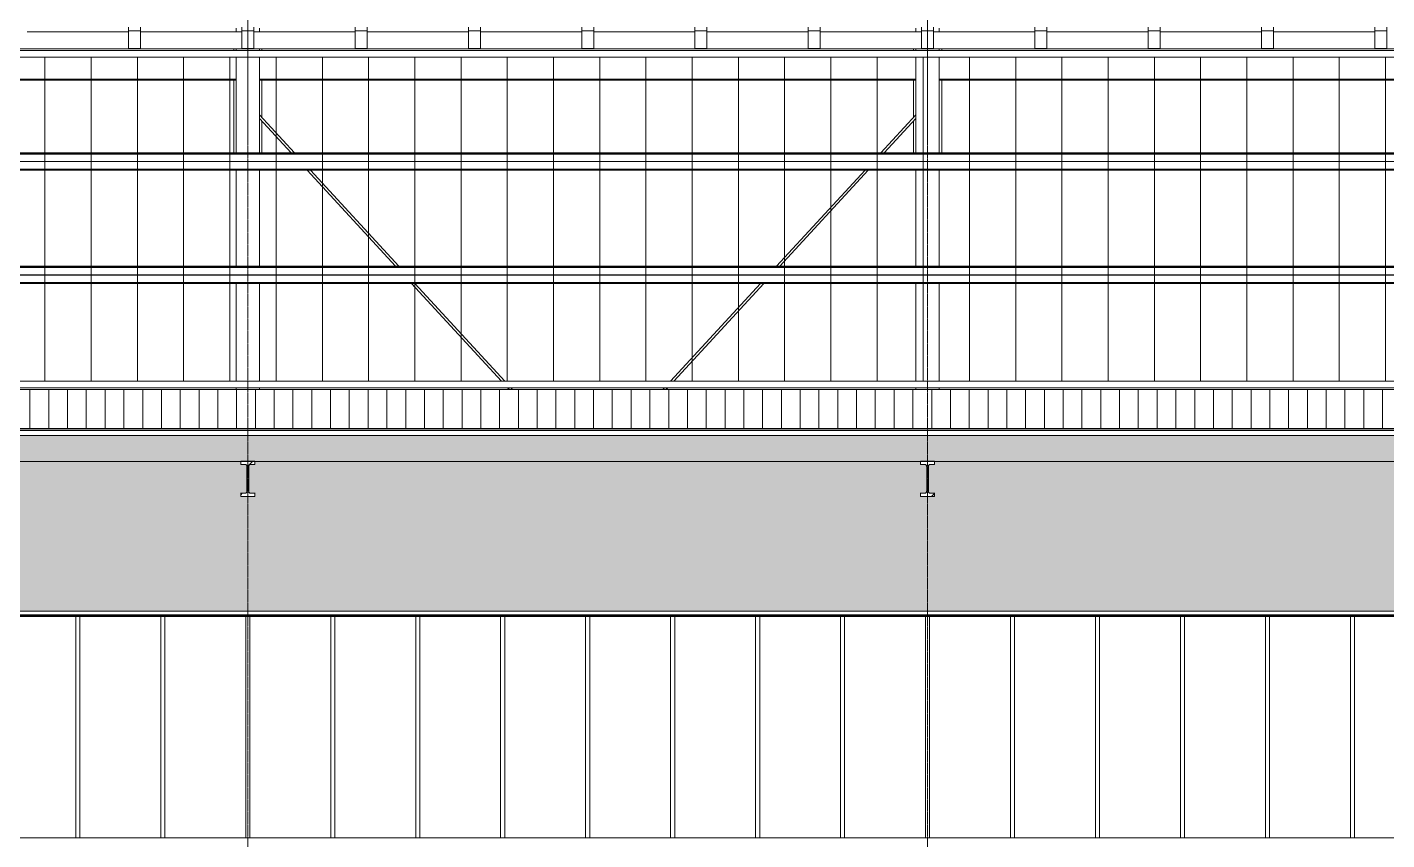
# Model space of a CAD drawing. Header units: inches. Extents: x -23565 to -43, y -324 to 853.
# Drawn here: x -3981 to -3402, y 1 to 347 of the extents above; entities that cross this region are included whole.
import ezdxf

# ---------------------------------------------------------------- set-up
doc = ezdxf.new("R2010")
doc.units = ezdxf.units.IN
doc.header["$MEASUREMENT"] = 0
doc.linetypes.add('Grid Line 1_2_', pattern=[0.875, 0.5, -0.125, 0.125, -0.125])
for name, color, linetype, lineweight in [('A-CLNG', 13, 'Continuous', 13), ('A-CLNG-PATT', 13, 'Continuous', 25), ('A-GLAZ-CURT', 52, 'Continuous', 13), ('A-GLAZ-CWMG', 51, 'Continuous', 13), ('A-ROOF', 132, 'Continuous', 13), ('A-ROOF-PATT', 132, 'Continuous', 13), ('A-WALL', 113, 'Continuous', 13), ('A-WALL-PATT', 111, 'Continuous', 25), ('I-WALL', 2, 'Continuous', 13), ('S-BEAM', 12, 'Continuous', 13), ('S-GRID', 1, 'Continuous', 9)]:
    doc.layers.add(name, color=color, linetype=linetype, lineweight=lineweight)
pattern_1 = [(45, (-5044.515, 67.247), (-19.00703, 19.00703), []), (45, (-5044.515, 96.047), (-19.00703, 19.00703), [])]

# ---------------------------------------------------------------- blocks, each defined once
blk = doc.blocks.new('W-Wide Flange - 1_-3_ deep-V133-Building Section - East_West looking South _ Fieldhouse')
at = {"layer": 'S-BEAM', "lineweight": 9}
h = blk.add_hatch(dxfattribs=at)
h.set_pattern_fill('FP_66', color=8, style=0, pattern_type=2)
h.set_pattern_definition(pattern_1)
h.paths.add_polyline_path([(23372.39, 147.02), (23378.39, 147.02), (23378.39, 148.39), (23376.46, 148.41), (23376.1, 148.58), (23375.85, 148.89), (23375.77, 149.28), (23375.79, 159.98), (23375.96, 160.34), (23376.27, 160.59), (23376.66, 160.68), (23378.39, 160.68), (23378.39, 162.04), (23372.39, 162.04), (23372.39, 160.68), (23374.32, 160.65), (23374.68, 160.48), (23374.93, 160.17), (23375.02, 159.79), (23374.99, 149.08), (23374.82, 148.72), (23374.51, 148.47), (23374.13, 148.39), (23372.39, 148.39)], flags=0)
at = {"layer": 'S-BEAM', "color": 7}
for p, q in [((23378.39, 162.04), (23372.39, 162.04)), ((23372.39, 162.04), (23372.39, 160.68)), ((23372.39, 160.68), (23374.13, 160.68)), ((23375.02, 159.79), (23375.02, 149.28)), ((23375.77, 149.28), (23375.77, 159.79)), ((23376.66, 160.68), (23378.39, 160.68)), ((23378.39, 160.68), (23378.39, 162.04)), ((23374.13, 148.39), (23372.39, 148.39)), ((23372.39, 148.39), (23372.39, 147.02)), ((23372.39, 147.02), (23378.39, 147.02)), ((23378.39, 148.39), (23376.66, 148.39)), ((23378.39, 147.02), (23378.39, 148.39))]:
    blk.add_line(p, q, dxfattribs=at)
at = {"layer": 'S-BEAM', "color": 8, "lineweight": 9}
for p, q in [((23372.39, 148.55), (23372.39, 148.39)), ((23378.39, 148.39), (23378.39, 148.55))]:
    blk.add_line(p, q, dxfattribs=at)
at = {"layer": 'S-BEAM', "color": 7, "flags": 128}
for points in [[(23374.13, 160.68), (23374.32, 160.65), (23374.51, 160.59), (23374.68, 160.48), (23374.82, 160.34), (23374.93, 160.17), (23374.99, 159.98), (23375.02, 159.79)], [(23375.77, 159.79), (23375.79, 159.98), (23375.85, 160.17), (23375.96, 160.34), (23376.1, 160.48), (23376.27, 160.59), (23376.46, 160.65), (23376.66, 160.68)], [(23375.02, 149.28), (23374.99, 149.08), (23374.93, 148.89), (23374.82, 148.72), (23374.68, 148.58), (23374.51, 148.47), (23374.32, 148.41), (23374.13, 148.39)], [(23376.66, 148.39), (23376.46, 148.41), (23376.27, 148.47), (23376.1, 148.58), (23375.96, 148.72), (23375.85, 148.89), (23375.79, 149.08), (23375.77, 149.28)]]:
    blk.add_lwpolyline(points, dxfattribs=at)
blk = doc.blocks.new('W-Wide Flange - 1_-3_ deep-V134-Building Section - East_West looking South _ Fieldhouse')
at = {"layer": 'S-BEAM', "lineweight": 9}
h = blk.add_hatch(dxfattribs=at)
h.set_pattern_fill('FP_66', color=8, style=0, pattern_type=2)
h.set_pattern_definition(pattern_1)
h.paths.add_polyline_path([(23667.89, 147.02), (23667.89, 148.39), (23665.96, 148.41), (23665.6, 148.58), (23665.35, 148.89), (23665.27, 149.28), (23665.29, 159.98), (23665.46, 160.34), (23665.77, 160.59), (23666.16, 160.68), (23667.89, 160.68), (23667.89, 162.04), (23661.89, 162.04), (23661.89, 160.68), (23663.82, 160.65), (23664.18, 160.48), (23664.43, 160.17), (23664.52, 159.79), (23664.49, 149.08), (23664.32, 148.72), (23664.01, 148.47), (23663.63, 148.39), (23661.89, 148.39), (23661.89, 147.02)], flags=0)
at = {"layer": 'S-BEAM', "color": 7}
for p, q in [((23667.89, 162.04), (23661.89, 162.04)), ((23661.89, 162.04), (23661.89, 160.68)), ((23661.89, 160.68), (23663.63, 160.68)), ((23664.52, 159.79), (23664.52, 149.28)), ((23665.27, 149.28), (23665.27, 159.79)), ((23666.16, 160.68), (23667.89, 160.68)), ((23667.89, 160.68), (23667.89, 162.04)), ((23663.63, 148.39), (23661.89, 148.39)), ((23661.89, 148.39), (23661.89, 147.02)), ((23661.89, 147.02), (23667.89, 147.02)), ((23667.89, 148.39), (23666.16, 148.39)), ((23667.89, 147.02), (23667.89, 148.39))]:
    blk.add_line(p, q, dxfattribs=at)
at = {"layer": 'S-BEAM', "color": 8, "lineweight": 9}
for p, q in [((23661.89, 148.55), (23661.89, 148.39)), ((23667.89, 148.39), (23667.89, 148.55))]:
    blk.add_line(p, q, dxfattribs=at)
at = {"layer": 'S-BEAM', "color": 7, "flags": 128}
for points in [[(23663.63, 160.68), (23663.82, 160.65), (23664.01, 160.59), (23664.18, 160.48), (23664.32, 160.34), (23664.43, 160.17), (23664.49, 159.98), (23664.52, 159.79)], [(23665.27, 159.79), (23665.29, 159.98), (23665.35, 160.17), (23665.46, 160.34), (23665.6, 160.48), (23665.77, 160.59), (23665.96, 160.65), (23666.16, 160.68)], [(23664.52, 149.28), (23664.49, 149.08), (23664.43, 148.89), (23664.32, 148.72), (23664.18, 148.58), (23664.01, 148.47), (23663.82, 148.41), (23663.63, 148.39)], [(23666.16, 148.39), (23665.96, 148.41), (23665.77, 148.47), (23665.6, 148.58), (23665.46, 148.72), (23665.35, 148.89), (23665.29, 149.08), (23665.27, 149.28)]]:
    blk.add_lwpolyline(points, dxfattribs=at)
blk = doc.blocks.new('Rectangular Mullion - Profile_Polycarbonate_Upper and left-1767982-Building Section - East_West looking South _ Fieldhouse')
at = {"layer": 'A-GLAZ-CWMG', "color": 8, "lineweight": 9}
for p, q in [((26278.39, 336.84), (22784.14, 336.84)), ((26278.39, 334.09), (22784.14, 334.09))]:
    blk.add_line(p, q, dxfattribs=at)
blk = doc.blocks.new('Rectangular Mullion - Profile_Polycarbonate_Lower-1767983-Building Section - East_West looking South _ Fieldhouse')
at = {"layer": 'A-GLAZ-CWMG', "color": 8, "lineweight": 9}
for p, q in [((22784.14, 196.09), (26269.89, 196.09)), ((22784.14, 193.34), (26269.89, 193.34))]:
    blk.add_line(p, q, dxfattribs=at)
blk = doc.blocks.new('Girt_C - 10_D-1260059-Building Section - East_West looking South _ Fieldhouse')
at = {"layer": 'S-BEAM', "color": 8, "lineweight": 9}
for p, q in [((22806.02, 96.68), (24629.89, 96.68)), ((24629.02, 96.2), (22806.02, 96.2))]:
    blk.add_line(p, q, dxfattribs=at)
blk = doc.blocks.new('W-Wide Flange - W12X22-1533120-Building Section - East_West looking South _ Fieldhouse')
at = {"layer": 'S-BEAM', "color": 10, "lineweight": 9}
for p, q in [((23090.89, 324.71), (23370.39, 324.71)), ((23090.89, 324.29), (23370.39, 324.29)), ((23380.39, 324.71), (23659.89, 324.71)), ((23380.39, 324.29), (23659.89, 324.29)), ((23669.89, 324.71), (23949.39, 324.71)), ((23669.89, 324.29), (23949.39, 324.29))]:
    blk.add_line(p, q, dxfattribs=at)
blk = doc.blocks.new('columns and girder2 - one-V152-Building Section - East_West looking South _ Fieldhouse')
at = {"layer": 'S-BEAM', "color": 8, "lineweight": 9}
for p, q in [((23659.89, 344.87), (23659.89, 346.39)), ((23669.89, 346.39), (23669.89, 344.87)), ((23658.89, 336.84), (23658.89, 337.62)), ((23659.89, 336.84), (23659.89, 337.62)), ((23669.89, 337.62), (23669.89, 336.84)), ((23670.89, 337.62), (23670.89, 336.84)), ((23659.89, 192.49), (23659.89, 193.34)), ((23669.89, 192.49), (23669.89, 193.34)), ((23659.89, 96), (23659.89, 96.2)), ((23669.89, 96), (23669.89, 96.2))]:
    blk.add_line(p, q, dxfattribs=at)
at = {"layer": 'S-BEAM', "color": 10, "lineweight": 9}
for p, q in [((23659.89, 293.29), (23659.89, 334.09)), ((23669.89, 293.29), (23669.89, 334.09)), ((23658.89, 308.31), (23658.89, 324.29)), ((23670.89, 324.29), (23670.89, 293.29)), ((23658.89, 293.29), (23658.89, 306.88)), ((23659.89, 245.04), (23659.89, 285.94)), ((23669.89, 245.04), (23669.89, 285.94)), ((23659.89, 196.09), (23659.89, 237.69)), ((23669.89, 196.09), (23669.89, 237.69))]:
    blk.add_line(p, q, dxfattribs=at)
blk = doc.blocks.new('columns and girder2 - one-V150-Building Section - East_West looking South _ Fieldhouse')
at = {"layer": 'S-BEAM', "color": 8, "lineweight": 9}
for p, q in [((24528.39, 344.87), (24528.39, 346.39)), ((24538.39, 346.39), (24538.39, 344.87)), ((24527.39, 336.84), (24527.39, 337.62)), ((24528.39, 336.84), (24528.39, 337.62)), ((24538.39, 337.62), (24538.39, 336.84)), ((24539.39, 337.62), (24539.39, 336.84)), ((24528.39, 192.49), (24528.39, 193.34)), ((24538.39, 192.49), (24538.39, 193.34)), ((24528.39, 96), (24528.39, 96.2)), ((24538.39, 96), (24538.39, 96.2))]:
    blk.add_line(p, q, dxfattribs=at)
at = {"layer": 'S-BEAM', "color": 10, "lineweight": 9}
for p, q in [((24528.39, 293.29), (24528.39, 334.09)), ((24538.39, 293.29), (24538.39, 334.09)), ((24527.39, 293.29), (24527.39, 324.29)), ((24539.39, 324.29), (24539.39, 308.33)), ((24539.39, 306.86), (24539.39, 293.29)), ((24528.39, 245.04), (24528.39, 285.94)), ((24538.39, 245.04), (24538.39, 285.94)), ((24528.39, 196.09), (24528.39, 237.69)), ((24538.39, 196.09), (24538.39, 237.69))]:
    blk.add_line(p, q, dxfattribs=at)
blk = doc.blocks.new('Girt_Z - 10_D-1732176-Building Section - East_West looking South _ Fieldhouse')
at = {"layer": 'S-BEAM', "color": 10, "lineweight": 9}
for p, q in [((26269.89, 245.04), (22791.39, 245.04)), ((26269.89, 244.96), (22791.39, 244.96)), ((26269.89, 244.51), (22791.39, 244.51)), ((26269.89, 241.37), (22791.39, 241.37)), ((26269.89, 241.3), (22791.39, 241.3)), ((22791.39, 238.17), (26269.89, 238.17)), ((26269.89, 237.69), (22791.39, 237.69))]:
    blk.add_line(p, q, dxfattribs=at)
blk = doc.blocks.new('Girt_Z - 10_D-1241717-Building Section - East_West looking South _ Fieldhouse')
at = {"layer": 'S-BEAM', "color": 10, "lineweight": 9}
for p, q in [((26273.39, 293.29), (22791.39, 293.29)), ((26273.39, 293.21), (22791.39, 293.21)), ((26273.39, 292.76), (22791.39, 292.76)), ((26273.39, 289.62), (22791.39, 289.62)), ((26273.39, 289.55), (22791.39, 289.55)), ((22791.39, 286.42), (26273.39, 286.42)), ((26273.39, 285.94), (22791.39, 285.94))]:
    blk.add_line(p, q, dxfattribs=at)
blk = doc.blocks.new('Dimension Lumber - 5_5 x 7_5 Glulam-1730092-Building Section - East_West looking South _ Fieldhouse')
at = {"layer": 'S-BEAM', "color": 8, "lineweight": 9}
for p, q in [((26267.83, 346.78), (26267.83, 345.28)), ((26272.95, 345.28), (26272.95, 346.78))]:
    blk.add_line(p, q, dxfattribs=at)
at = {"layer": 'S-BEAM', "color": 7}
for p, q in [((26272.95, 345.28), (26267.83, 345.28)), ((26267.83, 345.28), (26267.83, 337.78)), ((26272.95, 337.78), (26272.95, 345.28)), ((26267.83, 337.78), (26272.95, 337.78))]:
    blk.add_line(p, q, dxfattribs=at)
blk = doc.blocks.new('System Panel - Interior Glazing-1220293-Building Section - East_West looking South _ Fieldhouse')
at = {"layer": 'A-GLAZ-CURT', "color": 8, "lineweight": 9}
blk.add_line((24604.89, 96), (24570.45, 96), dxfattribs=at)
blk = doc.blocks.new('Rectangular Mullion - Interior 1_75_ x 4_5_-1179494-Building Section - East_West looking South _ Fieldhouse')
at = {"layer": 'A-GLAZ-CWMG', "color": 8, "lineweight": 9}
blk.add_line((24569.58, 1.75), (24605.77, 1.75), dxfattribs=at)
blk = doc.blocks.new('Rectangular Mullion - Interior 1_75_ x 4_5_-1220290-Building Section - East_West looking South _ Fieldhouse')
at = {"layer": 'A-GLAZ-CWMG', "color": 8, "lineweight": 9}
for p, q in [((24604.89, 96), (24606.64, 96)), ((24604.89, 96), (24604.89, 1.75)), ((24606.64, 96), (24606.64, 1.75)), ((24606.64, 1.75), (24604.89, 1.75))]:
    blk.add_line(p, q, dxfattribs=at)
blk = doc.blocks.new('Round Bar - 1_-V154-Building Section - East_West looking South _ Fieldhouse')
at = {"layer": 'S-BEAM', "color": 10, "lineweight": 9}
for p, q in [((23395.25, 293.29), (23380.39, 309.42)), ((23380.39, 307.94), (23393.89, 293.29)), ((23400.67, 285.94), (23438.36, 245.04)), ((23439.72, 245.04), (23402.03, 285.94)), ((23445.14, 237.69), (23483.48, 196.09)), ((23484.84, 196.09), (23446.5, 237.69))]:
    blk.add_line(p, q, dxfattribs=at)
at = {"layer": 'S-BEAM', "color": 8, "lineweight": 9}
for p, q in [((23486.01, 193.34), (23486.8, 192.49)), ((23488.16, 192.49), (23487.37, 193.34)), ((23575.55, 96.2), (23575.68, 96.05)), ((23577.04, 96.05), (23576.91, 96.2))]:
    blk.add_line(p, q, dxfattribs=at)
blk = doc.blocks.new('Round Bar - 1_-1257174-Building Section - East_West looking South _ Fieldhouse')
at = {"layer": 'S-BEAM', "color": 10, "lineweight": 9}
for p, q in [((24817.89, 309.42), (24803.03, 293.29)), ((24804.39, 293.29), (24817.89, 307.94)), ((24796.25, 285.94), (24758.56, 245.04)), ((24759.92, 245.04), (24797.61, 285.94)), ((24751.78, 237.69), (24713.44, 196.09)), ((24714.8, 196.09), (24753.14, 237.69))]:
    blk.add_line(p, q, dxfattribs=at)
at = {"layer": 'S-BEAM', "color": 8, "lineweight": 9}
for p, q in [((24710.91, 193.34), (24710.13, 192.49)), ((24711.49, 192.49), (24712.27, 193.34)), ((24621.37, 96.2), (24621.24, 96.05)), ((24622.6, 96.05), (24622.73, 96.2))]:
    blk.add_line(p, q, dxfattribs=at)

msp = doc.modelspace()

# ---------------------------------------------------------------- hatches: boundary and pattern name
at = {"layer": 'A-CLNG-PATT', "lineweight": 9}
h = msp.add_hatch(dxfattribs=at)
h.set_pattern_fill('FP_74', color=8, style=0, pattern_type=2)
h.set_pattern_definition([(161.57, (-5043.555, 68.207), (-7.6802237, -0.0009796), [0, -54.643, 6.067, 0]), (18.43, (-5045.475, 68.207), (-7.6802237, 0.0009796), [0, -54.643, 6.067, 0]), (108.43, (-5043.555, 68.207), (3.8382953, -19.2013653), [18.211, -42.499]), (71.57, (-5045.475, 68.207), (3.8382953, 19.2013653), [18.211, -42.499])])
h.paths.add_polyline_path([(-1002.51973, 161.85007), (-990.92876, 161.85007), (-990.92876, 172.98472), (-4463.92876, 172.98472), (-4463.92876, 161.85007), (-1037.07898, 161.85007)], flags=0)
at = {"layer": 'A-ROOF-PATT', "lineweight": 9}
h = msp.add_hatch(dxfattribs=at)
h.set_pattern_fill('FP_70', color=8, style=0, pattern_type=2)
h.set_pattern_definition([(90, (-27262.521, 1105.644), (-16.082, 1e-15), [])])
h.paths.add_polyline_path([(-1002.51973, 175.04895), (-990.92876, 175.04895), (-990.92876, 175.21788), (-4451.67876, 175.21788), (-4451.67876, 175.04895), (-1037.07898, 175.04895)], flags=0)
at = {"layer": 'A-WALL-PATT', "lineweight": 9}
h = msp.add_hatch(dxfattribs=at)
h.set_pattern_fill('FP_75', color=8, style=0, pattern_type=2)
h.set_pattern_definition([(90, (-981.679, 0), (-19.685, 1e-15), [])])
h.paths.add_polyline_path([(-4478.67876, 196.09153), (-992.92876, 196.09153), (-992.92876, 239.59911), (-992.92876, 239.6875), (-992.86626, 248.36288), (-984.42876, 248.36288), (-984.42876, 334.09126), (-4478.67876, 334.09126), (-4478.67876, 232.76792)], flags=0)
h = msp.add_hatch(dxfattribs=at)
h.set_pattern_fill('FP_80', color=8, style=0, pattern_type=2)
h.set_pattern_definition([(90, (-988.189, 0), (-8, 5e-16), [])])
h.paths.add_polyline_path([(-2626.80448, 176), (-990.92876, 176), (-990.92876, 192.49369), (-4476.42976, 192.49369), (-4476.42976, 187.70742), (-4452.17876, 188.71788), (-4452.17876, 186.71614), (-4463.92876, 186.21614), (-4452.17876, 186.21614), (-4452.17876, 176), (-2695.92298, 176)], flags=0)
h.paths.add_polyline_path([(-4476.42976, 185.57548), (-4466.17876, 186.03385), (-4466.17876, 186.13281), (-4476.42976, 185.70568)], flags=0)
h = msp.add_hatch(dxfattribs=at)
h.set_pattern_fill('FP_69', color=8, style=0, pattern_type=2)
h.set_pattern_definition([(90, (-2005.93, 1159.75), (-193, -193), [48, -145]), (180, (-2005.93, 1159.75), (-2e-14, -193), [96, -97]), (270, (-2101.93, 1207.75), (-193, -193), [48, -145]), (180, (-2005.93, 1207.75), (-2e-14, -193), [96, -97]), (270, (-2102.43, 1207.75), (-193, -193), [48, -145]), (180, (-2102.43, 1207.75), (-2e-14, -193), [96, -97]), (90, (-2198.43, 1159.75), (-193, -193), [48, -145]), (180, (-2102.43, 1159.75), (-2e-14, -193), [96, -97]), (90, (-2053.68, 1208), (-193, -193), [48, -145]), (180, (-2005.55, 1208), (-2e-14, -193), [48.125, -144.875]), (180, (-2005.55, 1256), (-2e-14, -193), [48.125, -144.875]), (90, (-2150.18, 1208), (-193, -193), [48, -145]), (180, (-2054.18, 1208), (-2e-14, -193), [96, -97]), (270, (-2054.18, 1256), (-193, -193), [48, -145]), (180, (-2054.18, 1256), (-2e-14, -193), [96, -97]), (180, (-2150.68, 1208), (-2e-14, -193), [48, -145]), (270, (-2150.68, 1256), (-193, -193), [48, -145]), (180, (-2150.68, 1256), (-2e-14, -193), [48, -145]), (90, (-2005.93, 1256.25), (-193, -193), [48, -145]), (180, (-2005.93, 1256.25), (-2e-14, -193), [96, -97]), (270, (-2101.93, 1304.25), (-193, -193), [48, -145]), (180, (-2005.93, 1304.25), (-2e-14, -193), [96, -97]), (270, (-2102.43, 1304.25), (-193, -193), [48, -145]), (180, (-2102.43, 1304.25), (-2e-14, -193), [96, -97]), (90, (-2198.43, 1256.25), (-193, -193), [48, -145]), (180, (-2102.43, 1256.25), (-2e-14, -193), [96, -97]), (90, (-2053.68, 1304.5), (-193, -193), [48, -145]), (180, (-2005.55, 1304.5), (-2e-14, -193), [48.125, -144.875]), (180, (-2005.55, 1352.5), (-2e-14, -193), [48.125, -144.875]), (90, (-2150.18, 1304.5), (-193, -193), [48, -145]), (180, (-2054.18, 1304.5), (-2e-14, -193), [96, -97]), (270, (-2054.18, 1352.5), (-193, -193), [48, -145]), (180, (-2054.18, 1352.5), (-2e-14, -193), [96, -97]), (180, (-2150.68, 1304.5), (-2e-14, -193), [48, -145]), (270, (-2150.68, 1352.5), (-193, -193), [48, -145]), (180, (-2150.68, 1352.5), (-2e-14, -193), [48, -145])])
h.paths.add_polyline_path([(-1954.99126, 0), (-1940.05376, 0), (-1940.05376, 0.25), (-1878.67876, 0.25), (-1878.67876, 96), (-1874.55376, 96), (-1874.55376, 0), (-1780.55376, 0), (-1780.55376, 98.25), (-1700.05376, 98.25), (-1700.05376, 0), (-1607.30376, 0), (-1607.30376, 96), (-1602.55376, 96), (-1602.55376, 16), (-1595.67876, 16), (-1595.67876, 77), (-1547.67876, 77), (-1547.67876, 5), (-1595.67876, 5), (-1595.67876, 15), (-1602.55376, 15), (-1602.55376, 0.25), (-1540.55376, 0.25), (-1540.55376, 0), (-1525.80376, 0), (-1525.80376, 6), (-1525.55376, 6), (-1525.55376, 160.53637), (-1570.71866, 160.48216), (-1570.96562, 160.17221), (-1571.05376, 159.78572), (-1570.9718, 149.0784), (-1570.84148, 148.86986), (-1570.50751, 148.62723), (-1570.16376, 148.55476), (-1568.42876, 148.55476), (-1568.42876, 147.02466), (-1574.42876, 147.02466), (-1574.42876, 148.55476), (-1572.35, 148.62723), (-1572.11859, 148.76723), (-1571.87613, 149.10156), (-1571.80376, 149.30858), (-1571.82607, 159.98394), (-1571.99793, 160.34111), (-1572.3076, 160.53637), (-1860.21866, 160.48216), (-1860.46562, 160.17221), (-1860.55376, 159.78572), (-1860.4718, 149.0784), (-1860.34148, 148.86986), (-1860.00751, 148.62723), (-1859.66376, 148.55476), (-1857.92876, 148.55476), (-1857.92876, 147.02466), (-1863.92876, 147.02466), (-1863.92876, 148.55476), (-1861.85, 148.62723), (-1861.61859, 148.76723), (-1861.37613, 149.10156), (-1861.30376, 149.30858), (-1861.32607, 159.98394), (-1861.49793, 160.34111), (-1861.8076, 160.53637), (-1954.99126, 160.53637), (-1954.99126, 76.52392)], flags=0)
h.paths.add_polyline_path([(-4481.42976, 0), (-4462.80376, 0), (-4462.80376, 150.19619), (-4461.42376, 150.19619), (-4461.42376, 150.46142), (-4459.8388, 150.52092), (-4459.59298, 150.77437), (-4459.53876, 150.71301), (-4459.26556, 150.62326), (-4459.18811, 150.65519), (-4458.89852, 150.4765), (-4458.44473, 150.46142), (-4457.43376, 150.46142), (-4457.42876, 150.19619), (-4456.80376, 150.19619), (-4456.80376, 98.25), (-2632.92876, 98.25527), (-2632.92876, 161.85007), (-2726.42876, 161.85007), (-2726.42876, 160.67649), (-2728.3618, 160.65416), (-2728.71866, 160.48216), (-2728.96562, 160.17221), (-2729.05376, 159.78572), (-2728.9718, 149.0784), (-2728.84148, 148.86986), (-2728.50751, 148.62723), (-2728.16376, 148.55476), (-2726.42876, 148.55476), (-2726.42876, 147.02466), (-2732.42876, 147.02466), (-2732.42876, 148.55476), (-2730.35, 148.62723), (-2730.11859, 148.76723), (-2729.87613, 149.10156), (-2729.80376, 149.30858), (-2729.83177, 160.00023), (-2729.99793, 160.34111), (-2730.3076, 160.58828), (-2730.69376, 160.67649), (-2732.42876, 160.67649), (-2732.42876, 161.85007), (-3015.92876, 161.85007), (-3015.92876, 160.67649), (-3017.8618, 160.65416), (-3018.21866, 160.48216), (-3018.46562, 160.17221), (-3018.55376, 159.78572), (-3018.4718, 149.0784), (-3018.34148, 148.86986), (-3018.00751, 148.62723), (-3017.66376, 148.55476), (-3015.92876, 148.55476), (-3015.92876, 147.02466), (-3021.92876, 147.02466), (-3021.92876, 148.55476), (-3019.85, 148.62723), (-3019.61859, 148.76723), (-3019.37613, 149.10156), (-3019.30376, 149.30858), (-3019.33177, 160.00023), (-3019.49793, 160.34111), (-3019.8076, 160.58828), (-3020.19376, 160.67649), (-3021.92876, 160.67649), (-3021.92876, 161.85007), (-3305.42876, 161.85007), (-3305.42876, 160.67649), (-3307.3618, 160.65416), (-3307.71866, 160.48216), (-3307.96562, 160.17221), (-3308.05376, 159.78572), (-3307.9718, 149.0784), (-3307.84148, 148.86986), (-3307.50751, 148.62723), (-3307.16376, 148.55476), (-3305.42876, 148.55476), (-3305.42876, 147.02466), (-3311.42876, 147.02466), (-3311.42876, 148.55476), (-3309.34966, 148.62737), (-3309.11859, 148.76723), (-3308.87613, 149.10156), (-3308.80376, 149.30858), (-3308.83177, 160.00023), (-3308.99793, 160.34111), (-3309.3076, 160.58828), (-3309.69376, 160.67649), (-3311.42876, 160.67649), (-3311.42876, 161.85007), (-3594.92876, 161.85007), (-3594.92876, 160.67649), (-3596.8618, 160.65416), (-3597.21866, 160.48216), (-3597.46562, 160.17221), (-3597.55376, 159.78572), (-3597.4718, 149.0784), (-3597.34148, 148.86986), (-3597.00751, 148.62723), (-3596.66376, 148.55476), (-3594.92876, 148.55476), (-3594.92876, 147.02466), (-3600.92876, 147.02466), (-3600.92876, 148.55476), (-3598.85, 148.62723), (-3598.61859, 148.76723), (-3598.37613, 149.10156), (-3598.30376, 149.30858), (-3598.33177, 160.00023), (-3598.49793, 160.34111), (-3598.8076, 160.58828), (-3599.19376, 160.67649), (-3600.92876, 160.67649), (-3600.92876, 161.85007), (-3884.42876, 161.85007), (-3884.42876, 160.67649), (-3886.3618, 160.65416), (-3886.71866, 160.48216), (-3886.96562, 160.17221), (-3887.05376, 159.78572), (-3886.9718, 149.0784), (-3886.84148, 148.86986), (-3886.50751, 148.62723), (-3886.16376, 148.55476), (-3884.42876, 148.55476), (-3884.42876, 147.02466), (-3890.42876, 147.02466), (-3890.42876, 148.55476), (-3888.35, 148.62723), (-3888.11859, 148.76723), (-3887.87613, 149.10156), (-3887.80376, 149.30858), (-3887.83177, 160.00023), (-3887.99793, 160.34111), (-3888.3076, 160.58828), (-3888.69376, 160.67649), (-3890.42876, 160.67649), (-3890.42876, 161.85007), (-4173.92876, 161.85007), (-4173.92876, 160.67649), (-4175.8618, 160.65416), (-4176.21866, 160.48216), (-4176.46562, 160.17221), (-4176.55376, 159.78572), (-4176.4718, 149.0784), (-4176.34148, 148.86986), (-4176.00751, 148.62723), (-4175.66376, 148.55476), (-4173.92876, 148.55476), (-4173.92876, 147.02466), (-4179.92876, 147.02466), (-4179.92876, 148.55476), (-4177.85, 148.62723), (-4177.61859, 148.76723), (-4177.37613, 149.10156), (-4177.30376, 149.30858), (-4177.33177, 160.00023), (-4177.49793, 160.34111), (-4177.8076, 160.58828), (-4178.19376, 160.67649), (-4179.92876, 160.67649), (-4179.92876, 161.85007), (-4463.92876, 161.85007), (-4463.92876, 171.97864), (-4466.17876, 171.98258), (-4466.17876, 174.86795), (-4481.42976, 174.17642), (-4481.42976, 76.52392)], flags=0)
h.paths.add_polyline_path([(-2292.49126, 0), (-2152.80376, 0), (-2152.80376, 147.02466), (-2153.42876, 147.02466), (-2153.42876, 148.55476), (-2152.80376, 148.55476), (-2152.80376, 160.67649), (-2153.42876, 160.67649), (-2153.42876, 161.85007), (-2292.49126, 161.85007), (-2292.49126, 25.0556)], flags=0)
h.paths.add_polyline_path([(-2297.36626, 0), (-2297.36626, 104), (-2626.92876, 104), (-2626.92876, 0), (-2419.92876, 0), (-2419.92876, 98.25), (-2343.30376, 98.25), (-2343.30376, 0)], flags=0)
h.paths.add_polyline_path([(-2144.05376, 0), (-2144.05376, 98.25), (-2102.05376, 98.25), (-2102.05376, 0), (-2093.86626, 0), (-2093.86626, 86), (-2092.86626, 86), (-2092.86626, 161.85007), (-2147.42876, 161.85007), (-2147.42876, 160.67649), (-2147.92876, 160.65416), (-2147.92876, 148.55476), (-2147.42876, 148.55476), (-2147.42876, 147.02466), (-2147.92876, 147.02466), (-2147.92876, 0)], flags=0)
h.paths.add_polyline_path([(-1963.97217, 6), (-1959.86626, 6), (-1959.86626, 161.85007), (-2087.99126, 161.85007), (-2087.99126, 86), (-2086.99126, 86), (-2086.99126, 6), (-1968.54946, 6)], flags=0)
h.paths.add_polyline_path([(-1893.30376, 15), (-1893.30376, 16), (-1879.30376, 16), (-1879.30376, 15)], flags=0)
h.paths.add_polyline_path([(-2488.56748, 106.25), (-2297.36626, 106.25), (-2297.36626, 161.85007), (-2436.92876, 161.85007), (-2436.92876, 160.67649), (-2438.89121, 160.64386), (-2439.21866, 160.48216), (-2439.46562, 160.17221), (-2439.55376, 159.78572), (-2439.4718, 149.0784), (-2439.34148, 148.86986), (-2439.00751, 148.62723), (-2438.66376, 148.55476), (-2436.92876, 148.55476), (-2436.92876, 147.02466), (-2442.92876, 147.02466), (-2442.92876, 148.55476), (-2440.85, 148.62723), (-2440.61859, 148.76723), (-2440.37613, 149.10156), (-2440.30376, 149.30858), (-2440.32607, 159.98394), (-2440.49793, 160.34111), (-2440.8076, 160.58828), (-2441.19376, 160.67649), (-2442.92876, 160.67649), (-2442.92876, 161.85007), (-2626.92876, 161.85007), (-2626.92876, 106.25), (-2523.12673, 106.25)], flags=0)
h.paths.add_polyline_path([(-996.92876, 146.5), (-990.17876, 146.5), (-990.17876, 173.04722), (-990.92876, 172.98472), (-990.92876, 161.85007), (-991.92876, 161.85007), (-991.92876, 161.70238), (-996.92876, 161.70238), (-996.92876, 161.85007), (-1278.92876, 161.85007), (-1278.99373, 160.67649), (-1280.8618, 160.65416), (-1281.21866, 160.48216), (-1281.46562, 160.17221), (-1281.55376, 159.78572), (-1281.4718, 149.0784), (-1281.34148, 148.86986), (-1281.00751, 148.62723), (-1280.66376, 148.55476), (-1278.92876, 148.55476), (-1278.99373, 147.02466), (-1284.92876, 147.02466), (-1284.92876, 148.55476), (-1282.85, 148.62723), (-1282.61859, 148.76723), (-1282.37613, 149.10156), (-1282.30376, 149.30858), (-1282.33177, 160.00023), (-1282.49793, 160.34111), (-1282.8076, 160.58828), (-1283.19376, 160.67649), (-1284.92876, 160.67649), (-1284.92876, 161.85007), (-1520.67876, 161.85007), (-1520.67876, 146.5), (-1002.51973, 146.5)], flags=0)
h.paths.add_polyline_path([(-993.87991, 148.32579), (-996.92876, 148.32579), (-996.92876, 148.83), (-994.94196, 148.90933), (-994.68508, 149.12969), (-994.54376, 149.44609), (-994.6158, 161.29018), (-994.81767, 161.54353), (-994.95561, 161.68413), (-993.90191, 161.63028), (-994.15504, 161.42824), (-994.29552, 161.13628), (-994.31376, 160.97425), (-994.23364, 149.22718), (-993.95674, 148.93523), (-993.70222, 148.84308), (-993.58626, 148.83), (-991.92876, 148.83), (-991.92876, 148.32579), (-993.58626, 148.32579)], flags=0)
h.paths.add_polyline_path([(-4458.77126, 150.29249), (-4459.53876, 150.30623), (-4458.85386, 150.29249)], flags=0)
h.paths.add_polyline_path([(-4459.4138, 150.84047), (-4459.53876, 150.90539), (-4459.53876, 161.22447), (-4459.31876, 161.22447), (-4459.31876, 150.84047)], flags=0)
h.paths.add_polyline_path([(-4459.55248, 161.34641), (-4459.7449, 161.65289), (-4459.84871, 161.75871), (-4459.00881, 161.71818), (-4459.53876, 161.35193)], flags=0)
h.paths.add_polyline_path([(-4451.67876, 173.15364), (-4451.67876, 175.21788), (-990.92876, 175.21788), (-990.92876, 176), (-4452.17876, 176), (-4452.17876, 173.15364), (-4452.0005, 173.15364)], flags=0)

# ---------------------------------------------------------------- linework, layer by layer
at = {"layer": 'A-CLNG', "color": 7}
for p, q in [((-990.92876, 172.98472), (-4455.42876, 172.98472)), ((-4463.92876, 161.85007), (-2632.92876, 161.85007))]:
    msp.add_line(p, q, dxfattribs=at)
at = {"layer": 'A-ROOF', "color": 8, "lineweight": 9}
msp.add_line((-4451.67876, 175.21788), (-990.92876, 175.21788), dxfattribs=at)
at = {"layer": 'A-ROOF', "color": 7}
for p, q in [((-990.17876, 175.04895), (-4451.67876, 175.04895)), ((-4451.67876, 173.04722), (-990.92876, 173.04722))]:
    msp.add_line(p, q, dxfattribs=at)
at = {"layer": 'A-WALL', "color": 8, "lineweight": 9}
for p, q in [((-990.92876, 192.49369), (-4476.42976, 192.49369)), ((-4452.17876, 176), (-990.92876, 176))]:
    msp.add_line(p, q, dxfattribs=at)
at = {"layer": 'I-WALL', "color": 8, "lineweight": 9}
for p, q in [((-3938.24126, 344.875), (-3981.36626, 344.875)), ((-3889.99126, 344.875), (-3933.11626, 344.875)), ((-3841.74126, 344.875), (-3884.86626, 344.875)), ((-3793.49126, 344.875), (-3836.61626, 344.875)), ((-3745.24126, 344.875), (-3788.36626, 344.875)), ((-3696.99126, 344.875), (-3740.11626, 344.875)), ((-3648.74126, 344.875), (-3691.86626, 344.875)), ((-3600.49126, 344.875), (-3643.61626, 344.875)), ((-3552.24126, 344.875), (-3595.36626, 344.875)), ((-3503.99126, 344.875), (-3547.11626, 344.875)), ((-3455.74126, 344.875), (-3498.86626, 344.875)), ((-3407.49126, 344.875), (-3450.61626, 344.875)), ((-4483.92976, 337.625), (-979.71616, 337.625)), ((-4456.80376, 98.25), (-2632.92876, 98.25))]:
    msp.add_line(p, q, dxfattribs=at)
at = {"layer": 'S-GRID', "linetype": 'Grid Line 1_2_'}
for p, q in [((-3887.42876, -273.16081), (-3887.42876, 671.89181)), ((-3887.42876, -273.16081), (-3887.42876, 671.89181)), ((-3597.92876, -273.16081), (-3597.92876, 671.89181)), ((-3597.92876, -273.16081), (-3597.92876, 671.89181))]:
    msp.add_line(p, q, dxfattribs=at)

# ---------------------------------------------------------------- block references
at = {"layer": 'A-GLAZ-CURT', "color": 8, "lineweight": 9}
for p in [(-28565.56898, 0), (-28529.38148, 0), (-28493.19398, 0), (-28457.00648, 0), (-28420.81898, 0), (-28384.63148, 0), (-28348.44398, 0), (-28312.25648, 0), (-28276.06898, 0), (-28239.88148, 0), (-28203.69398, 0), (-28167.50648, 0), (-28131.31898, 0), (-28095.13148, 0), (-28058.94398, 0), (-28022.75648, 0), (-27986.56898, 0)]:
    msp.add_blockref('System Panel - Interior Glazing-1220293-Building Section - East_West looking South _ Fieldhouse', p, dxfattribs=at)
at = {"layer": 'A-GLAZ-CWMG', "color": 8, "lineweight": 9}
for name, p in [('Rectangular Mullion - Profile_Polycarbonate_Upper and left-1767982-Building Section - East_West looking South _ Fieldhouse', (-27262.81898, 0)), ('Rectangular Mullion - Profile_Polycarbonate_Lower-1767983-Building Section - East_West looking South _ Fieldhouse', (-27262.81898, 0)), ('Rectangular Mullion - Interior 1_75_ x 4_5_-1220290-Building Section - East_West looking South _ Fieldhouse', (-28565.56898, 0)), ('Rectangular Mullion - Interior 1_75_ x 4_5_-1220290-Building Section - East_West looking South _ Fieldhouse', (-28529.38148, 0)), ('Rectangular Mullion - Interior 1_75_ x 4_5_-1220290-Building Section - East_West looking South _ Fieldhouse', (-28493.19398, 0)), ('Rectangular Mullion - Interior 1_75_ x 4_5_-1220290-Building Section - East_West looking South _ Fieldhouse', (-28457.00648, 0)), ('Rectangular Mullion - Interior 1_75_ x 4_5_-1220290-Building Section - East_West looking South _ Fieldhouse', (-28420.81898, 0)), ('Rectangular Mullion - Interior 1_75_ x 4_5_-1220290-Building Section - East_West looking South _ Fieldhouse', (-28384.63148, 0)), ('Rectangular Mullion - Interior 1_75_ x 4_5_-1220290-Building Section - East_West looking South _ Fieldhouse', (-28348.44398, 0)), ('Rectangular Mullion - Interior 1_75_ x 4_5_-1220290-Building Section - East_West looking South _ Fieldhouse', (-28312.25648, 0)), ('Rectangular Mullion - Interior 1_75_ x 4_5_-1220290-Building Section - East_West looking South _ Fieldhouse', (-28276.06898, 0)), ('Rectangular Mullion - Interior 1_75_ x 4_5_-1220290-Building Section - East_West looking South _ Fieldhouse', (-28239.88148, 0)), ('Rectangular Mullion - Interior 1_75_ x 4_5_-1220290-Building Section - East_West looking South _ Fieldhouse', (-28203.69398, 0)), ('Rectangular Mullion - Interior 1_75_ x 4_5_-1220290-Building Section - East_West looking South _ Fieldhouse', (-28167.50648, 0)), ('Rectangular Mullion - Interior 1_75_ x 4_5_-1220290-Building Section - East_West looking South _ Fieldhouse', (-28131.31898, 0)), ('Rectangular Mullion - Interior 1_75_ x 4_5_-1220290-Building Section - East_West looking South _ Fieldhouse', (-28095.13148, 0)), ('Rectangular Mullion - Interior 1_75_ x 4_5_-1220290-Building Section - East_West looking South _ Fieldhouse', (-28058.94398, 0)), ('Rectangular Mullion - Interior 1_75_ x 4_5_-1220290-Building Section - East_West looking South _ Fieldhouse', (-28022.75648, 0)), ('Rectangular Mullion - Interior 1_75_ x 4_5_-1179494-Building Section - East_West looking South _ Fieldhouse', (-28565.56898, 0)), ('Rectangular Mullion - Interior 1_75_ x 4_5_-1179494-Building Section - East_West looking South _ Fieldhouse', (-28529.38148, 0)), ('Rectangular Mullion - Interior 1_75_ x 4_5_-1179494-Building Section - East_West looking South _ Fieldhouse', (-28493.19398, 0)), ('Rectangular Mullion - Interior 1_75_ x 4_5_-1179494-Building Section - East_West looking South _ Fieldhouse', (-28457.00648, 0)), ('Rectangular Mullion - Interior 1_75_ x 4_5_-1179494-Building Section - East_West looking South _ Fieldhouse', (-28420.81898, 0)), ('Rectangular Mullion - Interior 1_75_ x 4_5_-1179494-Building Section - East_West looking South _ Fieldhouse', (-28384.63148, 0)), ('Rectangular Mullion - Interior 1_75_ x 4_5_-1179494-Building Section - East_West looking South _ Fieldhouse', (-28348.44398, 0)), ('Rectangular Mullion - Interior 1_75_ x 4_5_-1179494-Building Section - East_West looking South _ Fieldhouse', (-28312.25648, 0)), ('Rectangular Mullion - Interior 1_75_ x 4_5_-1179494-Building Section - East_West looking South _ Fieldhouse', (-28276.06898, 0)), ('Rectangular Mullion - Interior 1_75_ x 4_5_-1179494-Building Section - East_West looking South _ Fieldhouse', (-28239.88148, 0)), ('Rectangular Mullion - Interior 1_75_ x 4_5_-1179494-Building Section - East_West looking South _ Fieldhouse', (-28203.69398, 0)), ('Rectangular Mullion - Interior 1_75_ x 4_5_-1179494-Building Section - East_West looking South _ Fieldhouse', (-28167.50648, 0)), ('Rectangular Mullion - Interior 1_75_ x 4_5_-1179494-Building Section - East_West looking South _ Fieldhouse', (-28131.31898, 0)), ('Rectangular Mullion - Interior 1_75_ x 4_5_-1179494-Building Section - East_West looking South _ Fieldhouse', (-28095.13148, 0)), ('Rectangular Mullion - Interior 1_75_ x 4_5_-1179494-Building Section - East_West looking South _ Fieldhouse', (-28058.94398, 0)), ('Rectangular Mullion - Interior 1_75_ x 4_5_-1179494-Building Section - East_West looking South _ Fieldhouse', (-28022.75648, 0)), ('Rectangular Mullion - Interior 1_75_ x 4_5_-1179494-Building Section - East_West looking South _ Fieldhouse', (-27986.56898, 0))]:
    msp.add_blockref(name, p, dxfattribs=at)
at = {"layer": 'S-BEAM', "color": 8, "lineweight": 9}
for name, p in [('Dimension Lumber - 5_5 x 7_5 Glulam-1730092-Building Section - East_West looking South _ Fieldhouse', (-30206.06898, 0)), ('columns and girder2 - one-V150-Building Section - East_West looking South _ Fieldhouse', (-28420.81898, 0)), ('Dimension Lumber - 5_5 x 7_5 Glulam-1730092-Building Section - East_West looking South _ Fieldhouse', (-30157.81898, 0)), ('Dimension Lumber - 5_5 x 7_5 Glulam-1730092-Building Section - East_West looking South _ Fieldhouse', (-30109.56898, 0)), ('Dimension Lumber - 5_5 x 7_5 Glulam-1730092-Building Section - East_West looking South _ Fieldhouse', (-30061.31898, 0)), ('Dimension Lumber - 5_5 x 7_5 Glulam-1730092-Building Section - East_West looking South _ Fieldhouse', (-30013.06898, 0)), ('Dimension Lumber - 5_5 x 7_5 Glulam-1730092-Building Section - East_West looking South _ Fieldhouse', (-29964.81898, 0)), ('Dimension Lumber - 5_5 x 7_5 Glulam-1730092-Building Section - East_West looking South _ Fieldhouse', (-29916.56898, 0)), ('columns and girder2 - one-V152-Building Section - East_West looking South _ Fieldhouse', (-27262.81898, 0)), ('Dimension Lumber - 5_5 x 7_5 Glulam-1730092-Building Section - East_West looking South _ Fieldhouse', (-29868.31898, 0)), ('Dimension Lumber - 5_5 x 7_5 Glulam-1730092-Building Section - East_West looking South _ Fieldhouse', (-29820.06898, 0)), ('Dimension Lumber - 5_5 x 7_5 Glulam-1730092-Building Section - East_West looking South _ Fieldhouse', (-29771.81898, 0)), ('Dimension Lumber - 5_5 x 7_5 Glulam-1730092-Building Section - East_West looking South _ Fieldhouse', (-29723.56898, 0)), ('Dimension Lumber - 5_5 x 7_5 Glulam-1730092-Building Section - East_West looking South _ Fieldhouse', (-29675.31898, 0)), ('Round Bar - 1_-V154-Building Section - East_West looking South _ Fieldhouse', (-27262.81898, 0)), ('Round Bar - 1_-1257174-Building Section - East_West looking South _ Fieldhouse', (-28420.81898, 0)), ('W-Wide Flange - 1_-3_ deep-V133-Building Section - East_West looking South _ Fieldhouse', (-27262.81898, 0)), ('W-Wide Flange - 1_-3_ deep-V134-Building Section - East_West looking South _ Fieldhouse', (-27262.81898, 0)), ('Girt_C - 10_D-1260059-Building Section - East_West looking South _ Fieldhouse', (-27262.81898, 0))]:
    msp.add_blockref(name, p, dxfattribs=at)
at = {"layer": 'S-BEAM', "color": 10, "lineweight": 9}
for name in ['W-Wide Flange - W12X22-1533120-Building Section - East_West looking South _ Fieldhouse', 'Girt_Z - 10_D-1241717-Building Section - East_West looking South _ Fieldhouse', 'Girt_Z - 10_D-1732176-Building Section - East_West looking South _ Fieldhouse']:
    msp.add_blockref(name, (-27262.81898, 0), dxfattribs=at)

doc.saveas('drawing.dxf')
